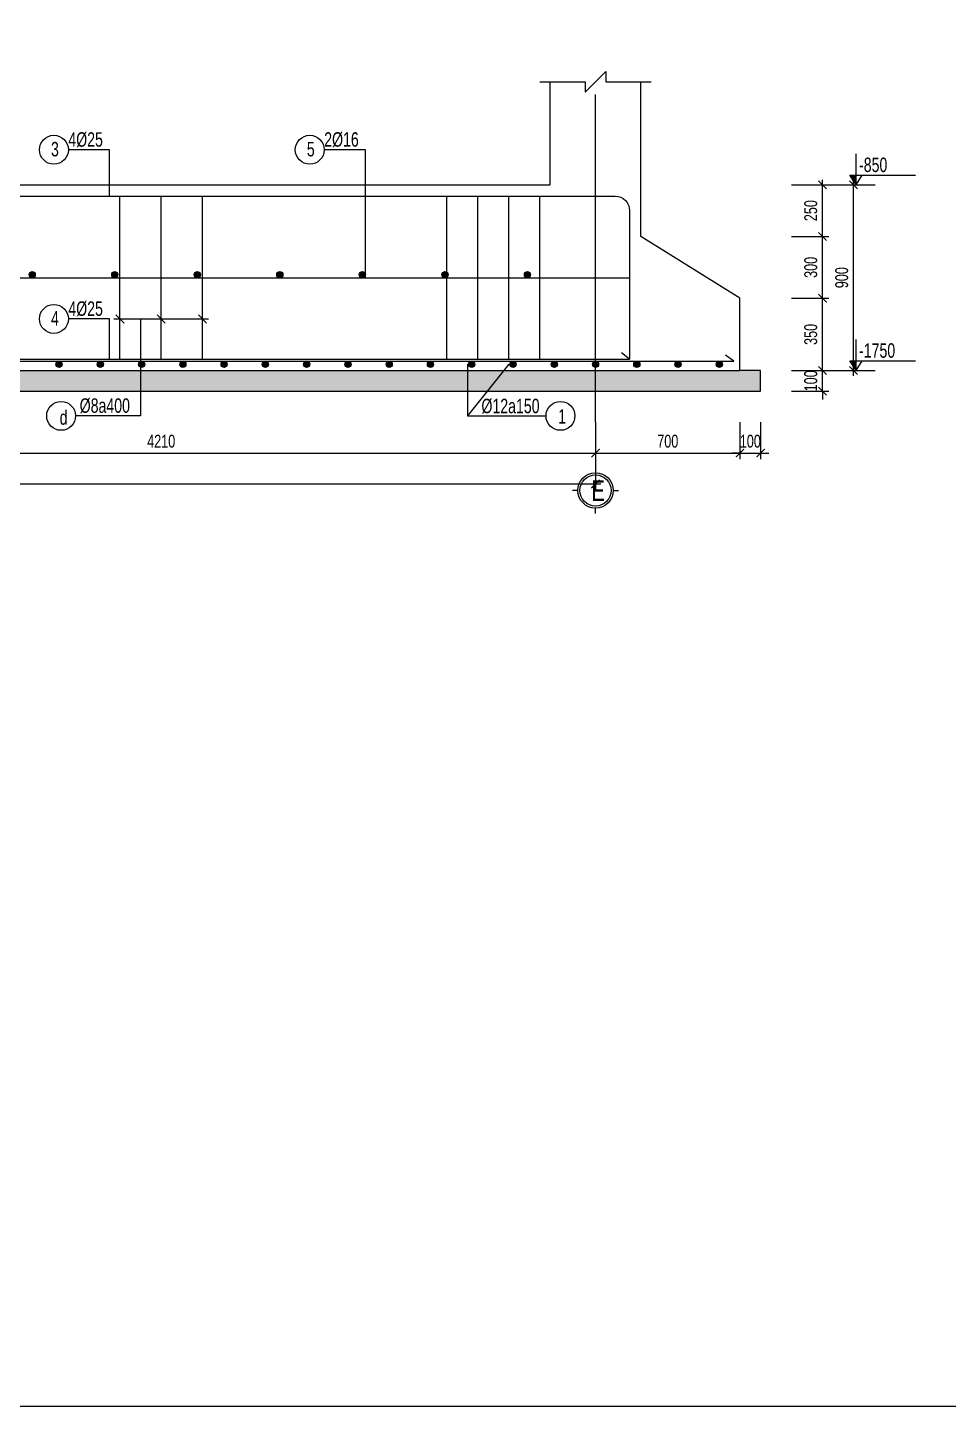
# Model space of a CAD drawing. Header units: inches. Extents: x 442278 to 842836, y -356313 to 59457.
# Drawn here: x 759517 to 763980, y -6372 to 312 of the extents above; entities that cross this region are included whole.
import ezdxf

# ---------------------------------------------------------------- set-up
doc = ezdxf.new("R2010")
doc.units = ezdxf.units.IN
doc.header["$LTSCALE"] = 250
doc.header["$MEASUREMENT"] = 0
doc.linetypes.add('HIDDEN', pattern=[9.525, 6.35, -3.175])
for name, color, linetype in [('LA.BT', 7, 'Continuous'), ('LA.DIM', 251, 'Continuous'), ('LA.DUT', 251, 'HIDDEN'), ('LA.KHAC', 252, 'Continuous'), ('LA.TC', 3, 'Continuous'), ('LA.TD', 30, 'Continuous'), ('LA.TEXT', 60, 'Continuous'), ('XDIT-MANH', 252, 'Continuous')]:
    doc.layers.add(name, color=color, linetype=linetype)
doc.styles.add('S.STEXT', font='arial.ttf', dxfattribs={"width": 0.7})
doc.styles.get("Standard").update_dxf_attribs({"font": 'arial.ttf'})
doc.dimstyles.new('S.DIM25', dxfattribs={"dimtxt": 62.5, "dimasz": 40, "dimexe": 30, "dimexo": 0, "dimgap": 25, "dimtad": 1, "dimdec": 0, "dimzin": 13, "dimdsep": 46, "dimtxsty": 'S.STEXT', "dimblk": 'ARCHTICK', "dimcen": 0, "dimdle": 25, "dimclrd": 251, "dimclre": 251, "dimclrt": 60, "dimadec": 0, "dimazin": 0, "dimtfac": 1, "dimtdec": 0, "dimtix": 1, "dimtmove": 2, "dimatfit": 3, "dimfxl": 1, "dimtolj": 1, "dimtzin": 13, "dimarcsym": 0})
doc.dimstyles.get("Standard").update_dxf_attribs({"dimtxt": 0.18, "dimasz": 0.18, "dimexe": 0.18, "dimexo": 0.0625, "dimgap": 0.09, "dimtad": 0, "dimtih": 1, "dimtoh": 1, "dimdec": 0, "dimzin": 0, "dimdsep": 46, "dimtxsty": 'Standard', "dimcen": 0.09, "dimadec": 8, "dimazin": 0, "dimtfac": 1, "dimtdec": 0, "dimtofl": 0, "dimtmove": 0, "dimatfit": 3, "dimfxl": 1, "dimtolj": 1, "dimtzin": 0, "dimarcsym": 0})
pattern_1 = [(50, (-524983.5074, -464989.659), (7.172601826, -0.62752135), [0.75, -8.25]), (355, (-524983.5074, -464989.659), (-1.387513336, 7.521921337), [0.6, -6.6]), (100.45144446, (-524982.91, -464989.711), (5.785088467, 6.89439991), [0.63740192, -7.01142112]), (46.1842, (-524983.507, -464987.659), (10.672413307, -1.65519281), [1.125, -12.375]), (96.6356355, (-524982.618, -464987.797), (9.34661946, 9.74118601), [0.95610342, -10.5171376]), (351.184164, (-524983.507, -464987.659), (9.34661945, 9.741186), [0.9, -9.90000001]), (21, (-524982.5074, -464988.159), (5.96907052, -4.026188907), [0.75, -8.25]), (326, (-524982.5074, -464988.159), (2.43315332, 7.25150045), [0.6, -6.6]), (71.45144474, (-524982.01, -464988.494), (8.402223767, 3.225311528), [0.6374019, -7.01142112]), (37.5, (-524983.5074, -464989.6588), (0.121598553, 3.3289385383), [0, -6.52, 0, -6.7, 0, -6.625]), (7.5, (-524983.5074, -464989.6588), (2.630695374, 3.944117119), [0, -3.82, 0, -6.37, 0, -2.525]), (327.5, (-524985.7374, -464989.6588), (5.3382243617, -0.2255487173), [0, -2.5, 0, -7.8, 0, -10.35]), (317.5, (-524986.7374, -464989.6588), (5.831861693, 1.001049823), [0, -3.25, 0, -5.18, 0, -7.35])]

# ---------------------------------------------------------------- blocks, each defined once
blk = doc.blocks.new('_ArchTick')
at = {"color": 0, "linetype": 'ByBlock', "const_width": 0.15}
blk.add_lwpolyline([(-0.5, -0.5), (0.5, 0.5)], dxfattribs=at)
blk = doc.blocks.new('*D1187')
at = {"layer": 'DEFPOINTS', "color": 0, "transparency": 16777216}
for p in [(744489.5, -1600.7), (762269.5, -1600.7), (762269.5, -1900.7)]:
    blk.add_point(p, dxfattribs=at)
at = {"layer": 'LA.DIM', "color": 251, "lineweight": -2, "transparency": 16777216}
for p, q in [((744489.5, -1600.7), (744489.5, -1930.7)), ((762269.5, -1600.7), (762269.5, -1930.7)), ((744464.5, -1900.7), (762294.5, -1900.7))]:
    blk.add_line(p, q, dxfattribs=at)
at = {"layer": 'LA.DIM', "color": 251, "lineweight": -2, "transparency": 16777216, "xscale": 40, "yscale": 40, "zscale": 40, "rotation": 180}
blk.add_blockref('_ArchTick', (744489.5, -1900.7), dxfattribs=at)
at = {"layer": 'LA.DIM', "color": 251, "lineweight": -2, "transparency": 16777216, "xscale": 40, "yscale": 40, "zscale": 40}
blk.add_blockref('_ArchTick', (762269.5, -1900.7), dxfattribs=at)
at = {"layer": 'LA.DIM', "color": 60, "transparency": 16777216, "insert": (753379.5, -1843.7), "char_height": 62.5, "attachment_point": 5, "style": 'S.STEXT'}
blk.add_mtext('\\A1;17780', dxfattribs=at)
blk = doc.blocks.new('*D1168')
at = {"layer": 'DEFPOINTS', "color": 0, "transparency": 16777216}
for p in [(744489.5, -1600.7), (762269.5, -1600.7), (762269.5, -1900.7)]:
    blk.add_point(p, dxfattribs=at)
at = {"layer": 'LA.DIM', "color": 251, "lineweight": -2, "transparency": 16777216}
for p, q in [((744489.5, -1600.7), (744489.5, -1930.7)), ((762269.5, -1600.7), (762269.5, -1930.7)), ((744464.5, -1900.7), (762294.5, -1900.7))]:
    blk.add_line(p, q, dxfattribs=at)
at = {"layer": 'LA.DIM', "color": 251, "lineweight": -2, "transparency": 16777216, "xscale": 40, "yscale": 40, "zscale": 40, "rotation": 180}
blk.add_blockref('_ArchTick', (744489.5, -1900.7), dxfattribs=at)
at = {"layer": 'LA.DIM', "color": 251, "lineweight": -2, "transparency": 16777216, "xscale": 40, "yscale": 40, "zscale": 40}
blk.add_blockref('_ArchTick', (762269.5, -1900.7), dxfattribs=at)
at = {"layer": 'LA.DIM', "color": 60, "transparency": 16777216, "insert": (753379.5, -1843.7), "char_height": 62.5, "attachment_point": 5, "style": 'S.STEXT'}
blk.add_mtext('\\A1;17780', dxfattribs=at)
blk = doc.blocks.new('*D1191')
at = {"layer": 'DEFPOINTS', "color": 0, "transparency": 16777216}
for p in [(744489.5, -1600.7), (762269.5, -1600.7), (762269.5, -1900.7)]:
    blk.add_point(p, dxfattribs=at)
at = {"layer": 'LA.DIM', "color": 251, "lineweight": -2, "transparency": 16777216}
for p, q in [((744489.5, -1600.7), (744489.5, -1930.7)), ((762269.5, -1600.7), (762269.5, -1930.7)), ((744464.5, -1900.7), (762294.5, -1900.7))]:
    blk.add_line(p, q, dxfattribs=at)
at = {"layer": 'LA.DIM', "color": 251, "lineweight": -2, "transparency": 16777216, "xscale": 40, "yscale": 40, "zscale": 40, "rotation": 180}
blk.add_blockref('_ArchTick', (744489.5, -1900.7), dxfattribs=at)
at = {"layer": 'LA.DIM', "color": 251, "lineweight": -2, "transparency": 16777216, "xscale": 40, "yscale": 40, "zscale": 40}
blk.add_blockref('_ArchTick', (762269.5, -1900.7), dxfattribs=at)
at = {"layer": 'LA.DIM', "color": 60, "transparency": 16777216, "insert": (753379.5, -1843.7), "char_height": 62.5, "attachment_point": 5, "style": 'S.STEXT'}
blk.add_mtext('\\A1;17780', dxfattribs=at)
blk = doc.blocks.new('*D1189')
at = {"layer": 'DEFPOINTS', "color": 0, "transparency": 16777216}
for p in [(744489.5, -1600.7), (762269.5, -1600.7), (762269.5, -1900.7)]:
    blk.add_point(p, dxfattribs=at)
at = {"layer": 'LA.DIM', "color": 251, "lineweight": -2, "transparency": 16777216}
for p, q in [((744489.5, -1600.7), (744489.5, -1930.7)), ((762269.5, -1600.7), (762269.5, -1930.7)), ((744464.5, -1900.7), (762294.5, -1900.7))]:
    blk.add_line(p, q, dxfattribs=at)
at = {"layer": 'LA.DIM', "color": 251, "lineweight": -2, "transparency": 16777216, "xscale": 40, "yscale": 40, "zscale": 40, "rotation": 180}
blk.add_blockref('_ArchTick', (744489.5, -1900.7), dxfattribs=at)
at = {"layer": 'LA.DIM', "color": 251, "lineweight": -2, "transparency": 16777216, "xscale": 40, "yscale": 40, "zscale": 40}
blk.add_blockref('_ArchTick', (762269.5, -1900.7), dxfattribs=at)
at = {"layer": 'LA.DIM', "color": 60, "transparency": 16777216, "insert": (753379.5, -1843.7), "char_height": 62.5, "attachment_point": 5, "style": 'S.STEXT'}
blk.add_mtext('\\A1;17780', dxfattribs=at)
blk = doc.blocks.new('*D1199')
at = {"layer": 'DEFPOINTS', "color": 0, "transparency": 16777216}
for p in [(758059.5, -1600.7), (762269.5, -1600.7), (762269.5, -1750.7)]:
    blk.add_point(p, dxfattribs=at)
at = {"layer": 'LA.DIM', "color": 251, "lineweight": -2, "transparency": 16777216}
for p, q in [((758059.5, -1600.7), (758059.5, -1780.7)), ((762269.5, -1600.7), (762269.5, -1780.7)), ((758034.5, -1750.7), (762294.5, -1750.7))]:
    blk.add_line(p, q, dxfattribs=at)
at = {"layer": 'LA.DIM', "color": 251, "lineweight": -2, "transparency": 16777216, "xscale": 40, "yscale": 40, "zscale": 40, "rotation": 180}
blk.add_blockref('_ArchTick', (758059.5, -1750.7), dxfattribs=at)
at = {"layer": 'LA.DIM', "color": 251, "lineweight": -2, "transparency": 16777216, "xscale": 40, "yscale": 40, "zscale": 40}
blk.add_blockref('_ArchTick', (762269.5, -1750.7), dxfattribs=at)
at = {"layer": 'LA.DIM', "color": 60, "transparency": 16777216, "insert": (760164.5, -1693.7), "char_height": 62.5, "attachment_point": 5, "style": 'S.STEXT'}
blk.add_mtext('\\A1;4210', dxfattribs=at)
blk = doc.blocks.new('*D1200')
at = {"layer": 'DEFPOINTS', "color": 0, "transparency": 16777216}
for p in [(744489.5, -1600.7), (762269.5, -1600.7), (762269.5, -1900.7)]:
    blk.add_point(p, dxfattribs=at)
at = {"layer": 'LA.DIM', "color": 251, "lineweight": -2, "transparency": 16777216}
for p, q in [((744489.5, -1600.7), (744489.5, -1930.7)), ((762269.5, -1600.7), (762269.5, -1930.7)), ((744464.5, -1900.7), (762294.5, -1900.7))]:
    blk.add_line(p, q, dxfattribs=at)
at = {"layer": 'LA.DIM', "color": 251, "lineweight": -2, "transparency": 16777216, "xscale": 40, "yscale": 40, "zscale": 40, "rotation": 180}
blk.add_blockref('_ArchTick', (744489.5, -1900.7), dxfattribs=at)
at = {"layer": 'LA.DIM', "color": 251, "lineweight": -2, "transparency": 16777216, "xscale": 40, "yscale": 40, "zscale": 40}
blk.add_blockref('_ArchTick', (762269.5, -1900.7), dxfattribs=at)
at = {"layer": 'LA.DIM', "color": 60, "transparency": 16777216, "insert": (753379.5, -1843.7), "char_height": 62.5, "attachment_point": 5, "style": 'S.STEXT'}
blk.add_mtext('\\A1;17780', dxfattribs=at)
blk = doc.blocks.new('*D1197')
at = {"layer": 'DEFPOINTS', "color": 0, "transparency": 16777216}
for p in [(763219.5, -1350.7), (763369.5, -1350.7), (763219.5, -1450.7)]:
    blk.add_point(p, dxfattribs=at)
at = {"layer": 'LA.DIM', "color": 251, "lineweight": -2, "transparency": 16777216}
for p, q in [((763369.5, -1350.7), (763369.5, -1310.7)), ((763219.5, -1350.7), (763399.5, -1350.7)), ((763369.5, -1450.7), (763369.5, -1350.7)), ((763219.5, -1450.7), (763399.5, -1450.7)), ((763369.5, -1450.7), (763369.5, -1490.7))]:
    blk.add_line(p, q, dxfattribs=at)
at = {"layer": 'LA.DIM', "color": 251, "lineweight": -2, "transparency": 16777216, "xscale": 40, "yscale": 40, "zscale": 40}
for p, rotation in [((763369.5, -1350.7), 270), ((763369.5, -1450.7), 90)]:
    blk.add_blockref('_ArchTick', p, dxfattribs=dict(at, rotation=rotation))
at = {"layer": 'LA.DIM', "color": 60, "transparency": 16777216, "insert": (763312.6, -1400.7), "char_height": 62.5, "attachment_point": 5, "rotation": 90, "style": 'S.STEXT'}
blk.add_mtext('\\A1;100', dxfattribs=at)
blk = doc.blocks.new('*D1198')
at = {"layer": 'DEFPOINTS', "color": 0, "transparency": 16777216}
for p in [(763219.5, -1000.7), (763369.5, -1000.7), (763219.5, -1350.7)]:
    blk.add_point(p, dxfattribs=at)
at = {"layer": 'LA.DIM', "color": 251, "lineweight": -2, "transparency": 16777216}
for p, q in [((763219.5, -1000.7), (763399.5, -1000.7)), ((763369.5, -1375.7), (763369.5, -975.7)), ((763219.5, -1350.7), (763399.5, -1350.7))]:
    blk.add_line(p, q, dxfattribs=at)
at = {"layer": 'LA.DIM', "color": 251, "lineweight": -2, "transparency": 16777216, "xscale": 40, "yscale": 40, "zscale": 40}
for p, rotation in [((763369.5, -1000.7), 90), ((763369.5, -1350.7), 270)]:
    blk.add_blockref('_ArchTick', p, dxfattribs=dict(at, rotation=rotation))
at = {"layer": 'LA.DIM', "color": 60, "transparency": 16777216, "insert": (763312.6, -1175.7), "char_height": 62.5, "attachment_point": 5, "rotation": 90, "style": 'S.STEXT'}
blk.add_mtext('\\A1;350', dxfattribs=at)
blk = doc.blocks.new('*D1177')
at = {"layer": 'DEFPOINTS', "color": 0, "transparency": 16777216}
for p in [(763219.5, -700.7), (763369.5, -700.7), (763219.5, -1000.7)]:
    blk.add_point(p, dxfattribs=at)
at = {"layer": 'LA.DIM', "color": 251, "lineweight": -2, "transparency": 16777216}
for p, q in [((763219.5, -700.7), (763399.5, -700.7)), ((763369.5, -1025.7), (763369.5, -675.7)), ((763219.5, -1000.7), (763399.5, -1000.7))]:
    blk.add_line(p, q, dxfattribs=at)
at = {"layer": 'LA.DIM', "color": 251, "lineweight": -2, "transparency": 16777216, "xscale": 40, "yscale": 40, "zscale": 40}
for p, rotation in [((763369.5, -700.7), 90), ((763369.5, -1000.7), 270)]:
    blk.add_blockref('_ArchTick', p, dxfattribs=dict(at, rotation=rotation))
at = {"layer": 'LA.DIM', "color": 60, "transparency": 16777216, "insert": (763312.6, -850.7), "char_height": 62.5, "attachment_point": 5, "rotation": 90, "style": 'S.STEXT'}
blk.add_mtext('\\A1;300', dxfattribs=at)
blk = doc.blocks.new('*D1178')
at = {"layer": 'DEFPOINTS', "color": 0, "transparency": 16777216}
for p in [(763219.5, -450.7), (763369.5, -450.7), (763219.5, -700.7)]:
    blk.add_point(p, dxfattribs=at)
at = {"layer": 'LA.DIM', "color": 251, "lineweight": -2, "transparency": 16777216}
for p, q in [((763219.5, -450.7), (763399.5, -450.7)), ((763369.5, -725.7), (763369.5, -425.7)), ((763219.5, -700.7), (763399.5, -700.7))]:
    blk.add_line(p, q, dxfattribs=at)
at = {"layer": 'LA.DIM', "color": 251, "lineweight": -2, "transparency": 16777216, "xscale": 40, "yscale": 40, "zscale": 40}
for p, rotation in [((763369.5, -450.7), 90), ((763369.5, -700.7), 270)]:
    blk.add_blockref('_ArchTick', p, dxfattribs=dict(at, rotation=rotation))
at = {"layer": 'LA.DIM', "color": 60, "transparency": 16777216, "insert": (763312.6, -575.7), "char_height": 62.5, "attachment_point": 5, "rotation": 90, "style": 'S.STEXT'}
blk.add_mtext('\\A1;250', dxfattribs=at)
blk = doc.blocks.new('*D1179')
at = {"layer": 'DEFPOINTS', "color": 0, "transparency": 16777216}
for p in [(763219.5, -450.7), (763519.5, -450.7), (763219.5, -1350.7)]:
    blk.add_point(p, dxfattribs=at)
at = {"layer": 'LA.DIM', "color": 251, "lineweight": -2, "transparency": 16777216}
for p, q in [((763219.5, -450.7), (763549.5, -450.7)), ((763519.5, -1375.7), (763519.5, -425.7)), ((763219.5, -1350.7), (763549.5, -1350.7))]:
    blk.add_line(p, q, dxfattribs=at)
at = {"layer": 'LA.DIM', "color": 251, "lineweight": -2, "transparency": 16777216, "xscale": 40, "yscale": 40, "zscale": 40}
for p, rotation in [((763519.5, -450.7), 90), ((763519.5, -1350.7), 270)]:
    blk.add_blockref('_ArchTick', p, dxfattribs=dict(at, rotation=rotation))
at = {"layer": 'LA.DIM', "color": 60, "transparency": 16777216, "insert": (763462.6, -900.7), "char_height": 62.5, "attachment_point": 5, "rotation": 90, "style": 'S.STEXT'}
blk.add_mtext('\\A1;900', dxfattribs=at)
blk = doc.blocks.new('*D1182')
at = {"layer": 'DEFPOINTS', "color": 0, "transparency": 16777216}
for p in [(762969.5, -1600.7), (763069.5, -1600.7), (763069.5, -1750.7)]:
    blk.add_point(p, dxfattribs=at)
at = {"layer": 'LA.DIM', "color": 251, "lineweight": -2, "transparency": 16777216}
for p, q in [((762969.5, -1600.7), (762969.5, -1780.7)), ((763069.5, -1600.7), (763069.5, -1780.7)), ((762969.5, -1750.7), (762929.5, -1750.7)), ((762969.5, -1750.7), (763069.5, -1750.7)), ((763069.5, -1750.7), (763109.5, -1750.7))]:
    blk.add_line(p, q, dxfattribs=at)
at = {"layer": 'LA.DIM', "color": 251, "lineweight": -2, "transparency": 16777216, "xscale": 40, "yscale": 40, "zscale": 40}
blk.add_blockref('_ArchTick', (762969.5, -1750.7), dxfattribs=at)
at = {"layer": 'LA.DIM', "color": 251, "lineweight": -2, "transparency": 16777216, "xscale": 40, "yscale": 40, "zscale": 40, "rotation": 180}
blk.add_blockref('_ArchTick', (763069.5, -1750.7), dxfattribs=at)
at = {"layer": 'LA.DIM', "color": 60, "transparency": 16777216, "insert": (763019.5, -1693.7), "char_height": 62.5, "attachment_point": 5, "style": 'S.STEXT'}
blk.add_mtext('\\A1;100', dxfattribs=at)
blk = doc.blocks.new('*D1183')
at = {"layer": 'DEFPOINTS', "color": 0, "transparency": 16777216}
for p in [(762269.5, -1600.7), (762969.5, -1600.7), (762969.5, -1750.7)]:
    blk.add_point(p, dxfattribs=at)
at = {"layer": 'LA.DIM', "color": 251, "lineweight": -2, "transparency": 16777216}
for p, q in [((762269.5, -1600.7), (762269.5, -1780.7)), ((762969.5, -1600.7), (762969.5, -1780.7)), ((762244.5, -1750.7), (762994.5, -1750.7))]:
    blk.add_line(p, q, dxfattribs=at)
at = {"layer": 'LA.DIM', "color": 251, "lineweight": -2, "transparency": 16777216, "xscale": 40, "yscale": 40, "zscale": 40, "rotation": 180}
blk.add_blockref('_ArchTick', (762269.5, -1750.7), dxfattribs=at)
at = {"layer": 'LA.DIM', "color": 251, "lineweight": -2, "transparency": 16777216, "xscale": 40, "yscale": 40, "zscale": 40}
blk.add_blockref('_ArchTick', (762969.5, -1750.7), dxfattribs=at)
at = {"layer": 'LA.DIM', "color": 60, "transparency": 16777216, "insert": (762619.5, -1693.7), "char_height": 62.5, "attachment_point": 5, "style": 'S.STEXT'}
blk.add_mtext('\\A1;700', dxfattribs=at)

msp = doc.modelspace()

# ---------------------------------------------------------------- hatches: boundary and pattern name
at = {"layer": 'LA.DIM'}
h = msp.add_hatch(dxfattribs=at)
h.set_pattern_fill('AR-CONC', color=256, style=0)
h.set_pattern_definition(pattern_1)
h.paths.add_polyline_path([(743689.49, -1350.66), (763069.49, -1350.66), (763069.49, -1450.66), (743689.49, -1450.66)], flags=16)
h = msp.add_hatch(dxfattribs=at)
h.set_pattern_fill('AR-CONC', color=256, style=0)
h.set_pattern_definition(pattern_1)
h.paths.add_polyline_path([(743689.49, -1350.66), (763069.49, -1350.66), (763069.49, -1450.66), (743689.49, -1450.66)], flags=16)
h = msp.add_hatch(dxfattribs=at)
h.set_pattern_fill('AR-CONC', color=256, style=0)
h.set_pattern_definition(pattern_1)
h.paths.add_polyline_path([(743689.49, -1350.66), (763069.49, -1350.66), (763069.49, -1450.66), (743689.49, -1450.66)], flags=16)
h = msp.add_hatch(dxfattribs=at)
h.set_pattern_fill('AR-CONC', color=256, style=0)
h.set_pattern_definition(pattern_1)
h.paths.add_polyline_path([(743689.49, -1350.66), (763069.49, -1350.66), (763069.49, -1450.66), (743689.49, -1450.66)], flags=16)
h = msp.add_hatch(dxfattribs=at)
h.set_pattern_fill('AR-CONC', color=256, style=0)
h.set_pattern_definition(pattern_1)
h.paths.add_polyline_path([(743689.49, -1350.66), (763069.49, -1350.66), (763069.49, -1450.66), (743689.49, -1450.66)], flags=16)
at = {"layer": 'LA.KHAC', "linetype": 'Continuous'}
for points in [[(763531.82, -403.3), (763502.36, -403.3), (763531.82, -450.66)], [(763531.82, -1303.3), (763502.36, -1303.3), (763531.82, -1350.66)]]:
    msp.add_hatch(color=256, dxfattribs=at).paths.add_polyline_path(points)
at = {"layer": 'LA.KHAC'}
h = msp.add_hatch(color=256, dxfattribs=at)
edge = h.paths.add_edge_path(flags=16)
edge.add_arc((759539.49, -885.66), 15, 0, 360)
h = msp.add_hatch(color=256, dxfattribs=at)
edge = h.paths.add_edge_path(flags=16)
edge.add_arc((759939.49, -885.66), 15, 0, 360)
h = msp.add_hatch(color=256, dxfattribs=at)
edge = h.paths.add_edge_path(flags=16)
edge.add_arc((760339.49, -885.66), 15, 0, 360)
h = msp.add_hatch(color=256, dxfattribs=at)
edge = h.paths.add_edge_path(flags=16)
edge.add_arc((760739.49, -885.66), 15, 0, 360)
h = msp.add_hatch(color=256, dxfattribs=at)
edge = h.paths.add_edge_path(flags=16)
edge.add_arc((761139.49, -885.66), 15, 0, 360)
h = msp.add_hatch(color=256, dxfattribs=at)
edge = h.paths.add_edge_path(flags=16)
edge.add_arc((761539.49, -885.66), 15, 0, 360)
h = msp.add_hatch(color=256, dxfattribs=at)
edge = h.paths.add_edge_path(flags=16)
edge.add_arc((761939.49, -885.66), 15, 0, 360)
h = msp.add_hatch(color=256, dxfattribs=at)
edge = h.paths.add_edge_path(flags=16)
edge.add_arc((759669.49, -1320.66), 15, 0, 360)
h = msp.add_hatch(color=256, dxfattribs=at)
edge = h.paths.add_edge_path(flags=16)
edge.add_arc((759669.49, -1320.66), 15, 0, 360)
h = msp.add_hatch(color=256, dxfattribs=at)
edge = h.paths.add_edge_path(flags=16)
edge.add_arc((759669.49, -1320.66), 15, 0, 360)
h = msp.add_hatch(color=256, dxfattribs=at)
edge = h.paths.add_edge_path(flags=16)
edge.add_arc((759669.49, -1320.66), 15, 0, 360)
h = msp.add_hatch(color=256, dxfattribs=at)
edge = h.paths.add_edge_path(flags=16)
edge.add_arc((759669.49, -1320.66), 15, 0, 360)
h = msp.add_hatch(color=256, dxfattribs=at)
edge = h.paths.add_edge_path(flags=16)
edge.add_arc((759869.49, -1320.66), 15, 0, 360)
h = msp.add_hatch(color=256, dxfattribs=at)
edge = h.paths.add_edge_path(flags=16)
edge.add_arc((759869.49, -1320.66), 15, 0, 360)
h = msp.add_hatch(color=256, dxfattribs=at)
edge = h.paths.add_edge_path(flags=16)
edge.add_arc((759869.49, -1320.66), 15, 0, 360)
h = msp.add_hatch(color=256, dxfattribs=at)
edge = h.paths.add_edge_path(flags=16)
edge.add_arc((759869.49, -1320.66), 15, 0, 360)
h = msp.add_hatch(color=256, dxfattribs=at)
edge = h.paths.add_edge_path(flags=16)
edge.add_arc((759869.49, -1320.66), 15, 0, 360)
h = msp.add_hatch(color=256, dxfattribs=at)
edge = h.paths.add_edge_path(flags=16)
edge.add_arc((760069.49, -1320.66), 15, 0, 360)
h = msp.add_hatch(color=256, dxfattribs=at)
edge = h.paths.add_edge_path(flags=16)
edge.add_arc((760069.49, -1320.66), 15, 0, 360)
h = msp.add_hatch(color=256, dxfattribs=at)
edge = h.paths.add_edge_path(flags=16)
edge.add_arc((760069.49, -1320.66), 15, 0, 360)
h = msp.add_hatch(color=256, dxfattribs=at)
edge = h.paths.add_edge_path(flags=16)
edge.add_arc((760069.49, -1320.66), 15, 0, 360)
h = msp.add_hatch(color=256, dxfattribs=at)
edge = h.paths.add_edge_path(flags=16)
edge.add_arc((760069.49, -1320.66), 15, 0, 360)
h = msp.add_hatch(color=256, dxfattribs=at)
edge = h.paths.add_edge_path(flags=16)
edge.add_arc((760269.49, -1320.66), 15, 0, 360)
h = msp.add_hatch(color=256, dxfattribs=at)
edge = h.paths.add_edge_path(flags=16)
edge.add_arc((760269.49, -1320.66), 15, 0, 360)
h = msp.add_hatch(color=256, dxfattribs=at)
edge = h.paths.add_edge_path(flags=16)
edge.add_arc((760269.49, -1320.66), 15, 0, 360)
h = msp.add_hatch(color=256, dxfattribs=at)
edge = h.paths.add_edge_path(flags=16)
edge.add_arc((760269.49, -1320.66), 15, 0, 360)
h = msp.add_hatch(color=256, dxfattribs=at)
edge = h.paths.add_edge_path(flags=16)
edge.add_arc((760269.49, -1320.66), 15, 0, 360)
h = msp.add_hatch(color=256, dxfattribs=at)
edge = h.paths.add_edge_path(flags=16)
edge.add_arc((760469.49, -1320.66), 15, 0, 360)
h = msp.add_hatch(color=256, dxfattribs=at)
edge = h.paths.add_edge_path(flags=16)
edge.add_arc((760469.49, -1320.66), 15, 0, 360)
h = msp.add_hatch(color=256, dxfattribs=at)
edge = h.paths.add_edge_path(flags=16)
edge.add_arc((760469.49, -1320.66), 15, 0, 360)
h = msp.add_hatch(color=256, dxfattribs=at)
edge = h.paths.add_edge_path(flags=16)
edge.add_arc((760469.49, -1320.66), 15, 0, 360)
h = msp.add_hatch(color=256, dxfattribs=at)
edge = h.paths.add_edge_path(flags=16)
edge.add_arc((760469.49, -1320.66), 15, 0, 360)
h = msp.add_hatch(color=256, dxfattribs=at)
edge = h.paths.add_edge_path(flags=16)
edge.add_arc((760669.49, -1320.66), 15, 0, 360)
h = msp.add_hatch(color=256, dxfattribs=at)
edge = h.paths.add_edge_path(flags=16)
edge.add_arc((760669.49, -1320.66), 15, 0, 360)
h = msp.add_hatch(color=256, dxfattribs=at)
edge = h.paths.add_edge_path(flags=16)
edge.add_arc((760669.49, -1320.66), 15, 0, 360)
h = msp.add_hatch(color=256, dxfattribs=at)
edge = h.paths.add_edge_path(flags=16)
edge.add_arc((760669.49, -1320.66), 15, 0, 360)
h = msp.add_hatch(color=256, dxfattribs=at)
edge = h.paths.add_edge_path(flags=16)
edge.add_arc((760669.49, -1320.66), 15, 0, 360)
h = msp.add_hatch(color=256, dxfattribs=at)
edge = h.paths.add_edge_path(flags=16)
edge.add_arc((760869.49, -1320.66), 15, 0, 360)
h = msp.add_hatch(color=256, dxfattribs=at)
edge = h.paths.add_edge_path(flags=16)
edge.add_arc((760869.49, -1320.66), 15, 0, 360)
h = msp.add_hatch(color=256, dxfattribs=at)
edge = h.paths.add_edge_path(flags=16)
edge.add_arc((760869.49, -1320.66), 15, 0, 360)
h = msp.add_hatch(color=256, dxfattribs=at)
edge = h.paths.add_edge_path(flags=16)
edge.add_arc((760869.49, -1320.66), 15, 0, 360)
h = msp.add_hatch(color=256, dxfattribs=at)
edge = h.paths.add_edge_path(flags=16)
edge.add_arc((760869.49, -1320.66), 15, 0, 360)
h = msp.add_hatch(color=256, dxfattribs=at)
edge = h.paths.add_edge_path(flags=16)
edge.add_arc((761069.49, -1320.66), 15, 0, 360)
h = msp.add_hatch(color=256, dxfattribs=at)
edge = h.paths.add_edge_path(flags=16)
edge.add_arc((761069.49, -1320.66), 15, 0, 360)
h = msp.add_hatch(color=256, dxfattribs=at)
edge = h.paths.add_edge_path(flags=16)
edge.add_arc((761069.49, -1320.66), 15, 0, 360)
h = msp.add_hatch(color=256, dxfattribs=at)
edge = h.paths.add_edge_path(flags=16)
edge.add_arc((761069.49, -1320.66), 15, 0, 360)
h = msp.add_hatch(color=256, dxfattribs=at)
edge = h.paths.add_edge_path(flags=16)
edge.add_arc((761069.49, -1320.66), 15, 0, 360)
h = msp.add_hatch(color=256, dxfattribs=at)
edge = h.paths.add_edge_path(flags=16)
edge.add_arc((761269.49, -1320.66), 15, 0, 360)
h = msp.add_hatch(color=256, dxfattribs=at)
edge = h.paths.add_edge_path(flags=16)
edge.add_arc((761269.49, -1320.66), 15, 0, 360)
h = msp.add_hatch(color=256, dxfattribs=at)
edge = h.paths.add_edge_path(flags=16)
edge.add_arc((761269.49, -1320.66), 15, 0, 360)
h = msp.add_hatch(color=256, dxfattribs=at)
edge = h.paths.add_edge_path(flags=16)
edge.add_arc((761269.49, -1320.66), 15, 0, 360)
h = msp.add_hatch(color=256, dxfattribs=at)
edge = h.paths.add_edge_path(flags=16)
edge.add_arc((761269.49, -1320.66), 15, 0, 360)
h = msp.add_hatch(color=256, dxfattribs=at)
edge = h.paths.add_edge_path(flags=16)
edge.add_arc((761469.49, -1320.66), 15, 0, 360)
h = msp.add_hatch(color=256, dxfattribs=at)
edge = h.paths.add_edge_path(flags=16)
edge.add_arc((761469.49, -1320.66), 15, 0, 360)
h = msp.add_hatch(color=256, dxfattribs=at)
edge = h.paths.add_edge_path(flags=16)
edge.add_arc((761469.49, -1320.66), 15, 0, 360)
h = msp.add_hatch(color=256, dxfattribs=at)
edge = h.paths.add_edge_path(flags=16)
edge.add_arc((761469.49, -1320.66), 15, 0, 360)
h = msp.add_hatch(color=256, dxfattribs=at)
edge = h.paths.add_edge_path(flags=16)
edge.add_arc((761469.49, -1320.66), 15, 0, 360)
h = msp.add_hatch(color=256, dxfattribs=at)
edge = h.paths.add_edge_path(flags=16)
edge.add_arc((761669.49, -1320.66), 15, 0, 360)
h = msp.add_hatch(color=256, dxfattribs=at)
edge = h.paths.add_edge_path(flags=16)
edge.add_arc((761669.49, -1320.66), 15, 0, 360)
h = msp.add_hatch(color=256, dxfattribs=at)
edge = h.paths.add_edge_path(flags=16)
edge.add_arc((761669.49, -1320.66), 15, 0, 360)
h = msp.add_hatch(color=256, dxfattribs=at)
edge = h.paths.add_edge_path(flags=16)
edge.add_arc((761669.49, -1320.66), 15, 0, 360)
h = msp.add_hatch(color=256, dxfattribs=at)
edge = h.paths.add_edge_path(flags=16)
edge.add_arc((761669.49, -1320.66), 15, 0, 360)
h = msp.add_hatch(color=256, dxfattribs=at)
edge = h.paths.add_edge_path(flags=16)
edge.add_arc((761869.49, -1320.66), 15, 0, 360)
h = msp.add_hatch(color=256, dxfattribs=at)
edge = h.paths.add_edge_path(flags=16)
edge.add_arc((761869.49, -1320.66), 15, 0, 360)
h = msp.add_hatch(color=256, dxfattribs=at)
edge = h.paths.add_edge_path(flags=16)
edge.add_arc((761869.49, -1320.66), 15, 0, 360)
h = msp.add_hatch(color=256, dxfattribs=at)
edge = h.paths.add_edge_path(flags=16)
edge.add_arc((761869.49, -1320.66), 15, 0, 360)
h = msp.add_hatch(color=256, dxfattribs=at)
edge = h.paths.add_edge_path(flags=16)
edge.add_arc((761869.49, -1320.66), 15, 0, 360)
h = msp.add_hatch(color=256, dxfattribs=at)
edge = h.paths.add_edge_path(flags=16)
edge.add_arc((762069.49, -1320.66), 15, 0, 360)
h = msp.add_hatch(color=256, dxfattribs=at)
edge = h.paths.add_edge_path(flags=16)
edge.add_arc((762069.49, -1320.66), 15, 0, 360)
h = msp.add_hatch(color=256, dxfattribs=at)
edge = h.paths.add_edge_path(flags=16)
edge.add_arc((762069.49, -1320.66), 15, 0, 360)
h = msp.add_hatch(color=256, dxfattribs=at)
edge = h.paths.add_edge_path(flags=16)
edge.add_arc((762069.49, -1320.66), 15, 0, 360)
h = msp.add_hatch(color=256, dxfattribs=at)
edge = h.paths.add_edge_path(flags=16)
edge.add_arc((762069.49, -1320.66), 15, 0, 360)
h = msp.add_hatch(color=256, dxfattribs=at)
edge = h.paths.add_edge_path(flags=16)
edge.add_arc((762269.49, -1320.66), 15, 0, 360)
h = msp.add_hatch(color=256, dxfattribs=at)
edge = h.paths.add_edge_path(flags=16)
edge.add_arc((762269.49, -1320.66), 15, 0, 360)
h = msp.add_hatch(color=256, dxfattribs=at)
edge = h.paths.add_edge_path(flags=16)
edge.add_arc((762269.49, -1320.66), 15, 0, 360)
h = msp.add_hatch(color=256, dxfattribs=at)
edge = h.paths.add_edge_path(flags=16)
edge.add_arc((762269.49, -1320.66), 15, 0, 360)
h = msp.add_hatch(color=256, dxfattribs=at)
edge = h.paths.add_edge_path(flags=16)
edge.add_arc((762269.49, -1320.66), 15, 0, 360)
h = msp.add_hatch(color=256, dxfattribs=at)
edge = h.paths.add_edge_path(flags=16)
edge.add_arc((762469.49, -1320.66), 15, 0, 360)
h = msp.add_hatch(color=256, dxfattribs=at)
edge = h.paths.add_edge_path(flags=16)
edge.add_arc((762469.49, -1320.66), 15, 0, 360)
h = msp.add_hatch(color=256, dxfattribs=at)
edge = h.paths.add_edge_path(flags=16)
edge.add_arc((762469.49, -1320.66), 15, 0, 360)
h = msp.add_hatch(color=256, dxfattribs=at)
edge = h.paths.add_edge_path(flags=16)
edge.add_arc((762469.49, -1320.66), 15, 0, 360)
h = msp.add_hatch(color=256, dxfattribs=at)
edge = h.paths.add_edge_path(flags=16)
edge.add_arc((762469.49, -1320.66), 15, 0, 360)
h = msp.add_hatch(color=256, dxfattribs=at)
edge = h.paths.add_edge_path(flags=16)
edge.add_arc((762669.49, -1320.66), 15, 0, 360)
h = msp.add_hatch(color=256, dxfattribs=at)
edge = h.paths.add_edge_path(flags=16)
edge.add_arc((762669.49, -1320.66), 15, 0, 360)
h = msp.add_hatch(color=256, dxfattribs=at)
edge = h.paths.add_edge_path(flags=16)
edge.add_arc((762669.49, -1320.66), 15, 0, 360)
h = msp.add_hatch(color=256, dxfattribs=at)
edge = h.paths.add_edge_path(flags=16)
edge.add_arc((762669.49, -1320.66), 15, 0, 360)
h = msp.add_hatch(color=256, dxfattribs=at)
edge = h.paths.add_edge_path(flags=16)
edge.add_arc((762669.49, -1320.66), 15, 0, 360)
h = msp.add_hatch(color=256, dxfattribs=at)
edge = h.paths.add_edge_path(flags=16)
edge.add_arc((762869.49, -1320.66), 15, 0, 360)
h = msp.add_hatch(color=256, dxfattribs=at)
edge = h.paths.add_edge_path(flags=16)
edge.add_arc((762869.49, -1320.66), 15, 0, 360)
h = msp.add_hatch(color=256, dxfattribs=at)
edge = h.paths.add_edge_path(flags=16)
edge.add_arc((762869.49, -1320.66), 15, 0, 360)
h = msp.add_hatch(color=256, dxfattribs=at)
edge = h.paths.add_edge_path(flags=16)
edge.add_arc((762869.49, -1320.66), 15, 0, 360)
h = msp.add_hatch(color=256, dxfattribs=at)
edge = h.paths.add_edge_path(flags=16)
edge.add_arc((762869.49, -1320.66), 15, 0, 360)

# ---------------------------------------------------------------- linework, layer by layer
at = {"layer": 'LA.BT'}
for p, q in [((762049.49, -450.66), (762049.49, 49.34)), ((762489.49, -700.66), (762489.49, 49.34)), ((758279.49, -450.66), (762049.49, -450.66)), ((762969.49, -1000.66), (762489.49, -700.66)), ((762969.49, -1350.66), (762969.49, -1000.66)), ((743789.49, -1350.66), (762969.49, -1350.66)), ((743789.49, -1350.66), (762969.49, -1350.66)), ((743789.49, -1350.66), (762969.49, -1350.66)), ((743789.49, -1350.66), (762969.49, -1350.66)), ((743789.49, -1350.66), (762969.49, -1350.66))]:
    msp.add_line(p, q, dxfattribs=at)
at = {"layer": 'LA.BT', "linetype": 'Continuous'}
msp.add_circle((762269.49, -1932.07), 75.6, dxfattribs=at)
at = {"layer": 'LA.DIM'}
for p, q in [((759934.49, -1100.66), (760394.49, -1100.66)), ((759944.49, -1080.66), (759984.49, -1120.66)), ((760144.49, -1080.66), (760184.49, -1120.66)), ((760344.49, -1080.66), (760384.49, -1120.66))]:
    msp.add_line(p, q, dxfattribs=at)
at = {"layer": 'LA.DUT'}
msp.add_line((762269.49, -1600.66), (762269.49, 199.34), dxfattribs=at)
at = {"layer": 'LA.KHAC', "color": 203, "linetype": 'Continuous'}
for p, q in [((763531.82, -450.66), (763531.82, -300.85)), ((763439.49, -450.66), (763624.15, -450.66)), ((763531.82, -450.66), (763502.36, -403.3)), ((763502.36, -403.3), (763820.27, -403.3)), ((763531.82, -450.66), (763561.28, -403.3)), ((763531.82, -1350.66), (763531.82, -1200.85)), ((763531.82, -1350.66), (763502.36, -1303.3)), ((763502.36, -1303.3), (763820.27, -1303.3)), ((763531.82, -1350.66), (763561.28, -1303.3)), ((763439.49, -1350.66), (763624.15, -1350.66))]:
    msp.add_line(p, q, dxfattribs=at)
at = {"layer": 'LA.KHAC', "linetype": 'Continuous'}
for p, q in [((762269.49, -1820.66), (762269.49, -1846.1)), ((762183.52, -1932.07), (762158.08, -1932.07)), ((762355.46, -1932.07), (762380.91, -1932.07)), ((762269.49, -2043.49), (762269.49, -2018.05))]:
    msp.add_line(p, q, dxfattribs=at)
at = {"layer": 'LA.KHAC'}
for points in [[(761999.49, 49.34), (762219.49, 49.34), (762219.49, -0.66), (762319.49, 99.34), (762319.49, 49.34), (762539.49, 49.34)], [(743789.49, -1350.66), (743689.49, -1350.66), (743689.49, -1450.66), (763069.49, -1450.66), (763069.49, -1350.66), (762969.49, -1350.66)], [(743789.49, -1350.66), (743689.49, -1350.66), (743689.49, -1450.66), (763069.49, -1450.66), (763069.49, -1350.66), (762969.49, -1350.66)], [(743789.49, -1350.66), (743689.49, -1350.66), (743689.49, -1450.66), (763069.49, -1450.66), (763069.49, -1350.66), (762969.49, -1350.66)], [(743789.49, -1350.66), (743689.49, -1350.66), (743689.49, -1450.66), (763069.49, -1450.66), (763069.49, -1350.66), (762969.49, -1350.66)], [(743789.49, -1350.66), (743689.49, -1350.66), (743689.49, -1450.66), (763069.49, -1450.66), (763069.49, -1350.66), (762969.49, -1350.66)]]:
    msp.add_lwpolyline(points, dxfattribs=at)
at = {"layer": 'LA.KHAC', "color": 203, "linetype": 'Continuous', "const_width": 4}
for points in [[(763531.82, -300.85), (763531.82, -328.79)], [(763531.82, -1200.85), (763531.82, -1228.79)]]:
    msp.add_lwpolyline(points, dxfattribs=at)
at = {"layer": 'LA.KHAC'}
for centre in [(759644.49, -280.66), (760884.49, -280.66), (759644.49, -1100.66), (759679.49, -1570.66), (762099.49, -1570.66)]:
    msp.add_circle(centre, 70, dxfattribs=at)
at = {"layer": 'LA.KHAC', "linetype": 'Continuous'}
msp.add_circle((762269.49, -1932.07), 85.97, dxfattribs=at)
at = {"layer": 'LA.TC'}
msp.add_line((744324.49, -900.66), (762434.49, -900.66), dxfattribs=at)
msp.add_lwpolyline([(744324.49, -1295.66), (744324.49, -575.66, -0.4142112), (744394.49, -505.66), (762364.49, -505.66, -0.4142112), (762434.49, -575.66), (762434.49, -1295.66)], format="xyb", dxfattribs=at)
for points in [[(744364.49, -1265.66), (744324.49, -1295.66), (762434.49, -1295.66), (762394.49, -1265.66)], [(743859.49, -1275.66), (743819.49, -1305.66), (762939.49, -1305.66), (762899.49, -1275.66)]]:
    msp.add_lwpolyline(points, dxfattribs=at)
for centre in [(759539.49, -885.66), (759939.49, -885.66), (760339.49, -885.66), (760739.49, -885.66), (761139.49, -885.66), (761539.49, -885.66), (761939.49, -885.66), (759669.49, -1320.66), (759669.49, -1320.66), (759669.49, -1320.66), (759669.49, -1320.66), (759669.49, -1320.66), (759869.49, -1320.66), (759869.49, -1320.66), (759869.49, -1320.66), (759869.49, -1320.66), (759869.49, -1320.66), (760069.49, -1320.66), (760069.49, -1320.66), (760069.49, -1320.66), (760069.49, -1320.66), (760069.49, -1320.66), (760269.49, -1320.66), (760269.49, -1320.66), (760269.49, -1320.66), (760269.49, -1320.66), (760269.49, -1320.66), (760469.49, -1320.66), (760469.49, -1320.66), (760469.49, -1320.66), (760469.49, -1320.66), (760469.49, -1320.66), (760669.49, -1320.66), (760669.49, -1320.66), (760669.49, -1320.66), (760669.49, -1320.66), (760669.49, -1320.66), (760869.49, -1320.66), (760869.49, -1320.66), (760869.49, -1320.66), (760869.49, -1320.66), (760869.49, -1320.66), (761069.49, -1320.66), (761069.49, -1320.66), (761069.49, -1320.66), (761069.49, -1320.66), (761069.49, -1320.66), (761269.49, -1320.66), (761269.49, -1320.66), (761269.49, -1320.66), (761269.49, -1320.66), (761269.49, -1320.66), (761469.49, -1320.66), (761469.49, -1320.66), (761469.49, -1320.66), (761469.49, -1320.66), (761469.49, -1320.66), (761669.49, -1320.66), (761669.49, -1320.66), (761669.49, -1320.66), (761669.49, -1320.66), (761669.49, -1320.66), (761869.49, -1320.66), (761869.49, -1320.66), (761869.49, -1320.66), (761869.49, -1320.66), (761869.49, -1320.66), (762069.49, -1320.66), (762069.49, -1320.66), (762069.49, -1320.66), (762069.49, -1320.66), (762069.49, -1320.66), (762269.49, -1320.66), (762269.49, -1320.66), (762269.49, -1320.66), (762269.49, -1320.66), (762269.49, -1320.66), (762469.49, -1320.66), (762469.49, -1320.66), (762469.49, -1320.66), (762469.49, -1320.66), (762469.49, -1320.66), (762669.49, -1320.66), (762669.49, -1320.66), (762669.49, -1320.66), (762669.49, -1320.66), (762669.49, -1320.66), (762869.49, -1320.66), (762869.49, -1320.66), (762869.49, -1320.66), (762869.49, -1320.66), (762869.49, -1320.66)]:
    msp.add_circle(centre, 15, dxfattribs=at)
at = {"layer": 'LA.TD'}
for p, q in [((759964.49, -1295.66), (759964.49, -505.66)), ((760164.49, -1295.66), (760164.49, -505.66)), ((760364.49, -1295.66), (760364.49, -505.66)), ((761549.49, -1295.66), (761549.49, -505.66)), ((761699.49, -1295.66), (761699.49, -505.66)), ((761849.49, -1295.66), (761849.49, -505.66)), ((761999.49, -1295.66), (761999.49, -505.66))]:
    msp.add_line(p, q, dxfattribs=at)
at = {"layer": 'XDIT-MANH'}
msp.add_lwpolyline([(738532.78, 16527.31), (770436.77, 16527.31), (770436.77, -6372.17), (738532.78, -6372.17)], close=True, dxfattribs=at)

# ---------------------------------------------------------------- texts
at = {"layer": 'LA.TEXT', "style": 'S.STEXT', "width": 0.7}
for s, height, p in [('4%%c25', 70, (759714.49, -265.66)), ('2%%c16', 70, (760954.49, -265.66)), ('3', 70, (759630.49, -312.66)), ('5', 70, (760870.49, -312.66)), ('-850', 70, (763546.49, -388.66)), ('4', 70, (759630.49, -1132.66)), ('4%%c25', 70, (759714.49, -1085.66)), ('-1750', 70, (763546.49, -1288.66)), ('%%c8a400', 70, (759769.49, -1555.66)), ('%%c12a150', 70, (761716.49, -1557.66)), ('d', 70, (759672.49, -1613.66)), ('1', 70, (762088.49, -1608.66)), ('E', 100, (762249.49, -1983.66))]:
    msp.add_text(s, height=height, dxfattribs=at).set_placement(p)

# ---------------------------------------------------------------- dimensions: what is measured, and where the dimension line sits
at = {"layer": 'LA.DIM'}
for base, p1, p2, picture, middle in [((763369.49, -450.66), (763219.49, -700.66), (763219.49, -450.66), '*D1178', (763312.58, -575.66)), ((763519.49, -450.66), (763219.49, -1350.66), (763219.49, -450.66), '*D1179', (763462.58, -900.66)), ((763369.49, -700.66), (763219.49, -1000.66), (763219.49, -700.66), '*D1177', (763312.56, -850.66)), ((763369.49, -1000.66), (763219.49, -1350.66), (763219.49, -1000.66), '*D1198', (763312.56, -1175.66)), ((763369.49, -1350.66), (763219.49, -1450.66), (763219.49, -1350.66), '*D1197', (763312.58, -1400.66))]:
    dim = msp.add_linear_dim(base=base, p1=p1, p2=p2, angle=90, dimstyle='S.DIM25', dxfattribs=at)
    dim.commit()
    dim.dimension.update_dxf_attribs({"geometry": picture, "text_midpoint": middle})
for base, p1, p2, picture, middle in [((762269.49, -1900.66), (744489.49, -1600.66), (762269.49, -1600.66), '*D1187', (753379.49, -1843.75)), ((762269.49, -1900.66), (744489.49, -1600.66), (762269.49, -1600.66), '*D1168', (753379.49, -1843.75)), ((762269.49, -1900.66), (744489.49, -1600.66), (762269.49, -1600.66), '*D1191', (753379.49, -1843.75)), ((762269.49, -1900.66), (744489.49, -1600.66), (762269.49, -1600.66), '*D1189', (753379.49, -1843.75)), ((762269.49, -1900.66), (744489.49, -1600.66), (762269.49, -1600.66), '*D1200', (753379.49, -1843.75)), ((762269.49, -1750.66), (758059.49, -1600.66), (762269.49, -1600.66), '*D1199', (760164.49, -1693.75)), ((762969.49, -1750.66), (762269.49, -1600.66), (762969.49, -1600.66), '*D1183', (762619.49, -1693.75)), ((763069.49, -1750.66), (762969.49, -1600.66), (763069.49, -1600.66), '*D1182', (763019.49, -1693.75))]:
    dim = msp.add_linear_dim(base=base, p1=p1, p2=p2, dimstyle='S.DIM25', dxfattribs=at)
    dim.commit()
    dim.dimension.update_dxf_attribs({"geometry": picture, "text_midpoint": middle})

# ---------------------------------------------------------------- leaders
for points in [[(759914.49, -505.66), (759914.49, -280.66), (759714.49, -280.66)], [(761154.49, -900.66), (761154.49, -280.66), (760954.49, -280.66)], [(759914.49, -1295.66), (759914.49, -1100.66), (759714.49, -1100.66)], [(760064.49, -1100.66), (760064.49, -1570.66), (759749.49, -1570.66)], [(761649.49, -1320.66), (761649.49, -1570.66), (762029.49, -1570.66)], [(761849.49, -1320.66), (761649.49, -1570.66), (762029.49, -1570.66)]]:
    msp.add_leader(points, dimstyle='Standard', dxfattribs=at)

doc.saveas('drawing.dxf')
